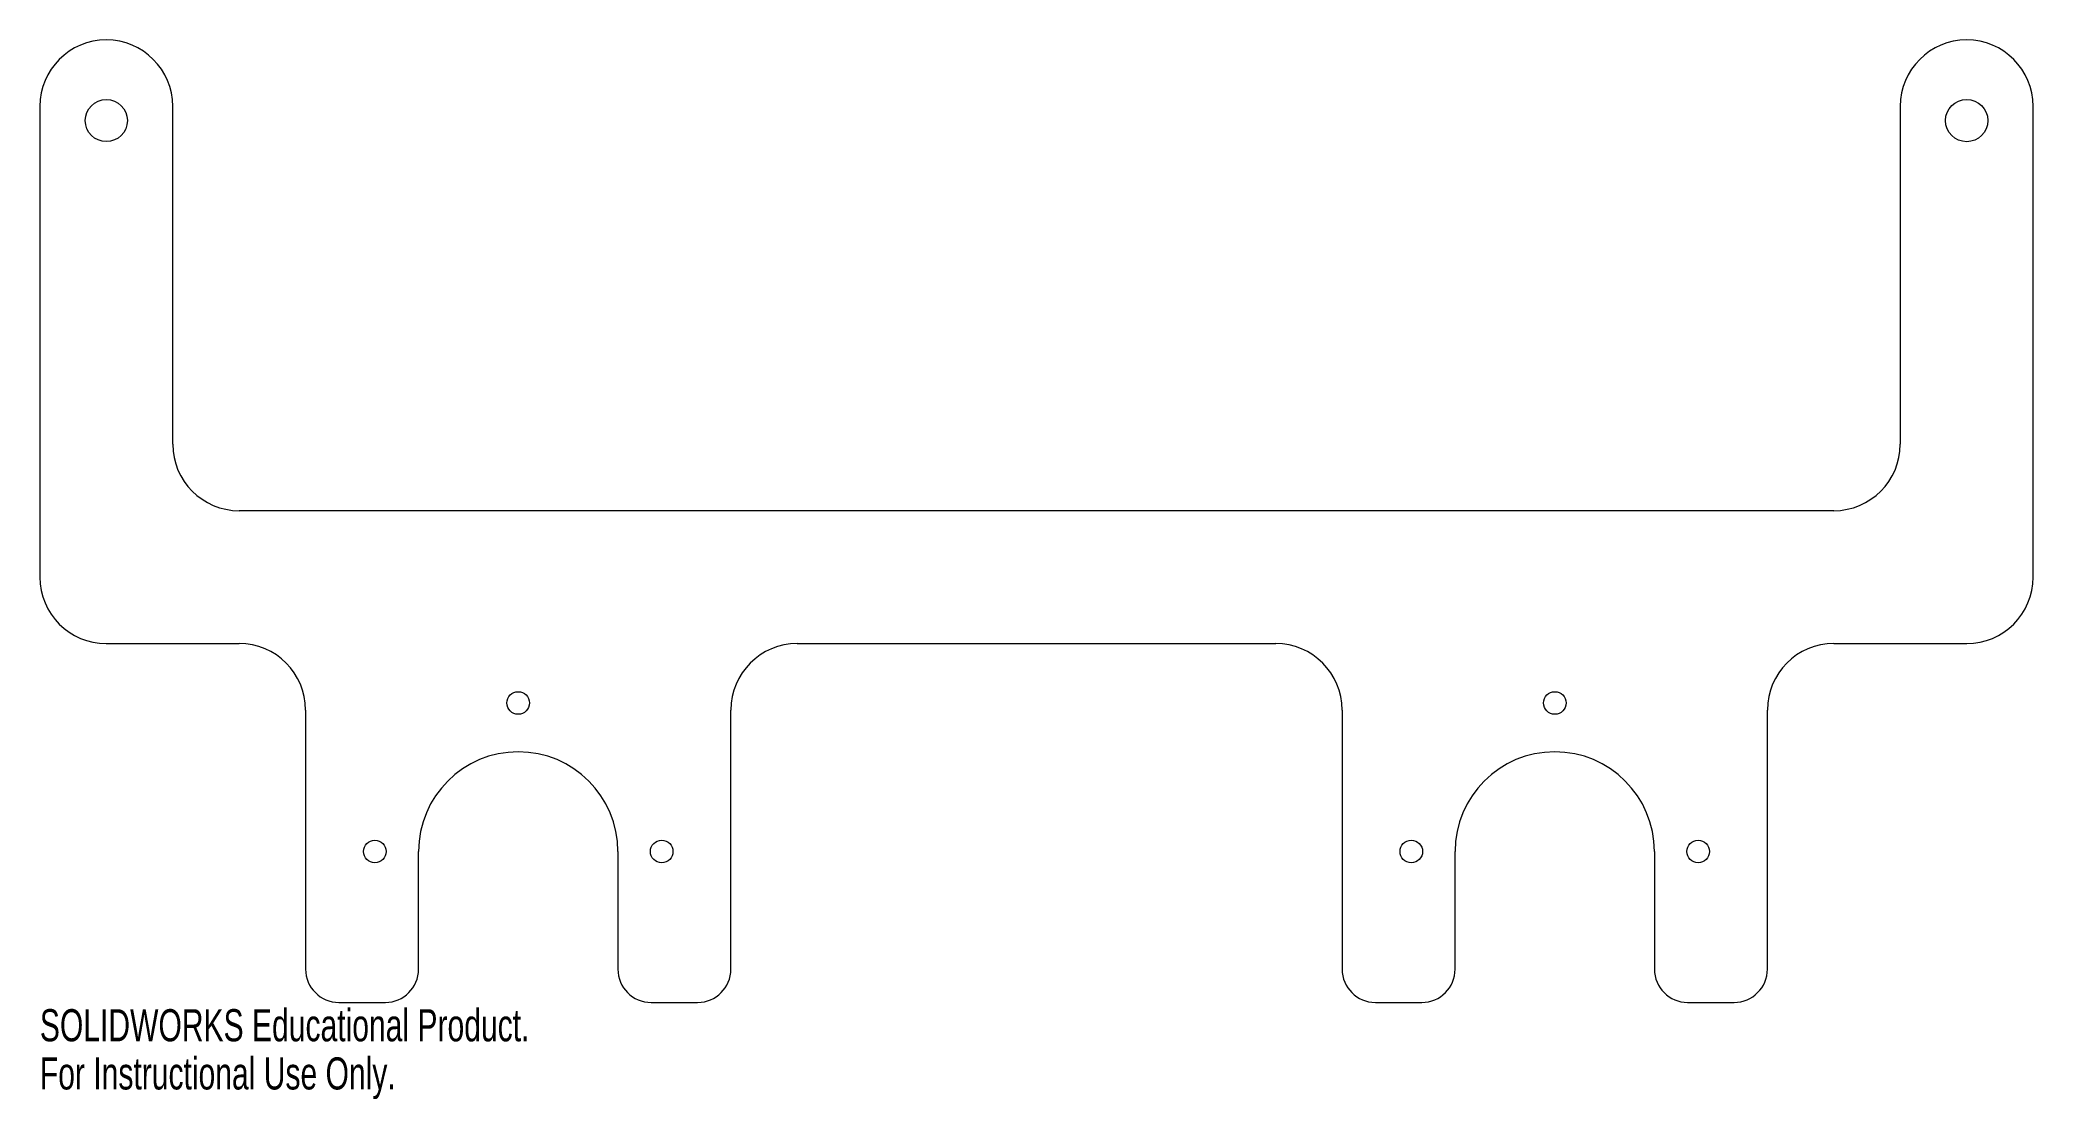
# Model space of a CAD drawing. Header units: millimetres. Extents: x -101 to 199, y -77 to 83.
import ezdxf

# ---------------------------------------------------------------- set-up
doc = ezdxf.new("R2010")
doc.units = ezdxf.units.MM
doc.styles.add('SLDTEXTSTYLE0', font='TXT', dxfattribs={"width": 0.7})

msp = doc.modelspace()

# ---------------------------------------------------------------- linework, layer by layer
at = {"color": 7, "linetype": 'Continuous', "lineweight": 15}
for p, q in [((-100.6, 72.72), (-100.6, 1.87)), ((-80.6, 21.87), (-80.6, 72.72)), ((179.4, 72.72), (179.4, 21.87)), ((199.4, 1.87), (199.4, 72.72)), ((169.4, 11.87), (-70.6, 11.87)), ((-90.6, -8.13), (-70.6, -8.13)), ((13.4, -8.13), (85.4, -8.13)), ((169.4, -8.13), (189.4, -8.13)), ((-60.6, -18.13), (-60.6, -57.13)), ((3.4, -57.13), (3.4, -18.13)), ((95.4, -18.13), (95.4, -57.13)), ((159.4, -57.13), (159.4, -18.13)), ((-43.6, -57.13), (-43.6, -39.42)), ((-13.6, -39.42), (-13.6, -57.13)), ((112.4, -57.13), (112.4, -39.42)), ((142.4, -39.42), (142.4, -57.13)), ((-55.6, -62.13), (-48.6, -62.13)), ((-8.6, -62.13), (-1.6, -62.13)), ((100.4, -62.13), (107.4, -62.13)), ((147.4, -62.13), (154.4, -62.13))]:
    msp.add_line(p, q, dxfattribs=at)
for centre, radius in [((-90.6, 70.58), 3.17), ((189.4, 70.58), 3.18), ((-28.6, -17.07), 1.7), ((127.4, -17.07), 1.7), ((-50.19, -39.42), 1.7), ((-7.01, -39.42), 1.7), ((105.81, -39.42), 1.7), ((148.99, -39.42), 1.7)]:
    msp.add_circle(centre, radius, dxfattribs=at)
for centre, radius, start, end in [((-90.6, 72.72), 10, 0, 180), ((189.4, 72.72), 10, 0, 180), ((-70.6, 21.87), 10, 180, 270), ((169.4, 21.87), 10, 270, 0), ((-90.6, 1.87), 10, 180, 270), ((189.4, 1.87), 10, 270, 0), ((-70.6, -18.13), 10, 0, 90), ((13.4, -18.13), 10, 90, 180), ((85.4, -18.13), 10, 0, 90), ((169.4, -18.13), 10, 90, 180), ((-28.6, -39.42), 15, 0, 180), ((127.4, -39.42), 15, 0, 180), ((-55.6, -57.13), 5, 180, 270), ((-48.6, -57.13), 5, 270, 0), ((-8.6, -57.13), 5, 180, 270), ((-1.6, -57.13), 5, 270, 0), ((100.4, -57.13), 5, 180, 270), ((107.4, -57.13), 5, 270, 0), ((147.4, -57.13), 5, 180, 270), ((154.4, -57.13), 5, 270, 0)]:
    msp.add_arc(centre, radius, start, end, dxfattribs=at)

# ---------------------------------------------------------------- texts
at = {"color": 7, "linetype": 'Continuous', "char_height": 4.8336, "attachment_point": 1, "style": 'SLDTEXTSTYLE0'}
for s, insert in [('SOLIDWORKS Educational Product.', (-100.6, -63.15)), ('For Instructional Use Only.', (-100.6, -70.4))]:
    msp.add_mtext(s, dxfattribs=dict(at, insert=insert))

doc.saveas('drawing.dxf')
